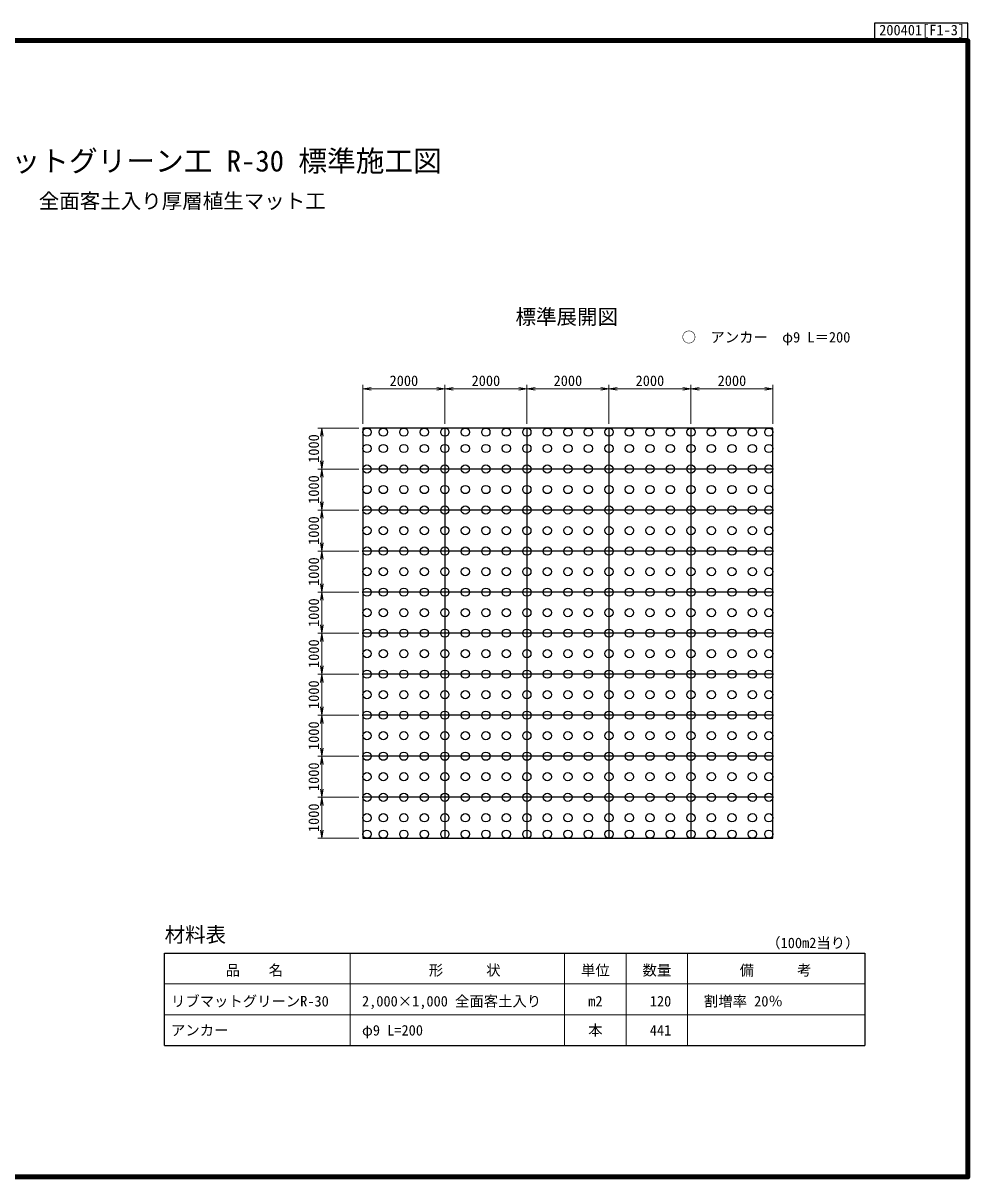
# Model space of a CAD drawing. Units: millimetres, scale not verified. Extents: x 690 to 40690, y 684 to 28809.
# Drawn here: x 17647 to 40690, y 684 to 28809 of the extents above; entities that cross this region are included whole.
import ezdxf
from ezdxf.enums import TextEntityAlignment as Align

# ---------------------------------------------------------------- set-up
doc = ezdxf.new("R2010")
doc.units = ezdxf.units.MM
doc.header["$LTSCALE"] = 100
for name, color, linetype, lineweight in [('C-DOC', 3, 'Continuous', 25), ('C-MTR-FRAM', 5, 'Continuous', 25), ('C-MTR-LINE', 5, 'Continuous', 13), ('C-STR', 7, 'Continuous', 25), ('C-STR-DIM', 1, 'Continuous', 13), ('C-TTL', 2, 'Continuous', 140)]:
    doc.layers.add(name, color=color, linetype=linetype, lineweight=lineweight)
for name, color, linetype in [('C-MTR', 5, 'Continuous'), ('C-MTR-TXT', 5, 'Continuous'), ('C-STR-TXT', 7, 'Continuous'), ('C-TTL-TXT', 3, 'Continuous')]:
    doc.layers.add(name, color=color, linetype=linetype)
doc.styles.add('ＭＳ ゴシック', font='')
doc.styles.get('ＭＳ ゴシック').set_extended_font_data('MS Gothic')

msp = doc.modelspace()

# ---------------------------------------------------------------- linework, layer by layer
at = {"layer": 'C-DOC'}
for p, q in [((40690.4, 28809.1), (38415.4, 28809.1)), ((38415.4, 28809.1), (38415.4, 28434.1)), ((40690.4, 28434.1), (40690.4, 28809.1)), ((38415.4, 28434.1), (40690.4, 28434.1))]:
    msp.add_line(p, q, dxfattribs=at)
at = {"layer": 'C-MTR-FRAM'}
for p, q in [((21099.1, 3889), (21099.1, 6139)), ((21099.1, 6139), (38174.7, 6139)), ((38174.7, 6139), (38174.7, 3889)), ((21099.1, 3889), (38174.7, 3889))]:
    msp.add_line(p, q, dxfattribs=at)
at = {"layer": 'C-MTR-LINE'}
for p, q in [((25624, 6139), (25624, 3889)), ((30855.1, 6139), (30855.1, 3889)), ((32355.1, 6139), (32355.1, 3889)), ((33855.1, 6139), (33855.1, 3889)), ((21099.1, 5389), (38174.7, 5389)), ((21099.1, 4639), (38174.7, 4639)), ((21099.1, 4639), (38174.7, 4639))]:
    msp.add_line(p, q, dxfattribs=at)
at = {"layer": 'C-STR'}
for p, q in [((25934.5, 18938.5), (25934.5, 8938.5)), ((35934.5, 18938.5), (25934.5, 18938.5)), ((27934.5, 18938.5), (27934.5, 8938.5)), ((29934.5, 18938.5), (29934.5, 8938.5)), ((31934.5, 18938.5), (31934.5, 8938.5)), ((33934.5, 18938.5), (33934.5, 8938.5)), ((35934.5, 8938.5), (35934.5, 18938.5)), ((35934.5, 17938.5), (25934.5, 17938.5)), ((35934.5, 16938.5), (25934.5, 16938.5)), ((35934.5, 15938.5), (25934.5, 15938.5)), ((35934.5, 14938.5), (25934.5, 14938.5)), ((35934.5, 13938.5), (25934.5, 13938.5)), ((35934.5, 12938.5), (25934.5, 12938.5)), ((35934.5, 11938.5), (25934.5, 11938.5)), ((35934.5, 10938.5), (25934.5, 10938.5)), ((35934.5, 9938.5), (25934.5, 9938.5)), ((25934.5, 8938.5), (35934.5, 8938.5))]:
    msp.add_line(p, q, dxfattribs=at)
for centre in [(26034.5, 18838.5), (26434.5, 18838.5), (26934.5, 18838.5), (27434.5, 18838.5), (27934.5, 18838.5), (28434.5, 18838.5), (28934.5, 18838.5), (29434.5, 18838.5), (29934.5, 18838.5), (30434.5, 18838.5), (30934.5, 18838.5), (31434.5, 18838.5), (31934.5, 18838.5), (32434.5, 18838.5), (32934.5, 18838.5), (33434.5, 18838.5), (33934.5, 18838.5), (34434.5, 18838.5), (34934.5, 18838.5), (35434.5, 18838.5), (35834.5, 18838.5), (26034.5, 18438.5), (26434.5, 18438.5), (26934.5, 18438.5), (27434.5, 18438.5), (27934.5, 18438.5), (28434.5, 18438.5), (28934.5, 18438.5), (29434.5, 18438.5), (29934.5, 18438.5), (30434.5, 18438.5), (30934.5, 18438.5), (31434.5, 18438.5), (31934.5, 18438.5), (32434.5, 18438.5), (32934.5, 18438.5), (33434.5, 18438.5), (33934.5, 18438.5), (34434.5, 18438.5), (34934.5, 18438.5), (35434.5, 18438.5), (35834.5, 18438.5), (26034.5, 17938.5), (26434.5, 17938.5), (26934.5, 17938.5), (27434.5, 17938.5), (27934.5, 17938.5), (28434.5, 17938.5), (28934.5, 17938.5), (29434.5, 17938.5), (29934.5, 17938.5), (30434.5, 17938.5), (30934.5, 17938.5), (31434.5, 17938.5), (31934.5, 17938.5), (32434.5, 17938.5), (32934.5, 17938.5), (33434.5, 17938.5), (33934.5, 17938.5), (34434.5, 17938.5), (34934.5, 17938.5), (35434.5, 17938.5), (35834.5, 17938.5), (26034.5, 17438.5), (26434.5, 17438.5), (26934.5, 17438.5), (27434.5, 17438.5), (27934.5, 17438.5), (28434.5, 17438.5), (28934.5, 17438.5), (29434.5, 17438.5), (29934.5, 17438.5), (30434.5, 17438.5), (30934.5, 17438.5), (31434.5, 17438.5), (31934.5, 17438.5), (32434.5, 17438.5), (32934.5, 17438.5), (33434.5, 17438.5), (33934.5, 17438.5), (34434.5, 17438.5), (34934.5, 17438.5), (35434.5, 17438.5), (35834.5, 17438.5), (26034.5, 16938.5), (26434.5, 16938.5), (26934.5, 16938.5), (27434.5, 16938.5), (27934.5, 16938.5), (28434.5, 16938.5), (28934.5, 16938.5), (29434.5, 16938.5), (29934.5, 16938.5), (30434.5, 16938.5), (30934.5, 16938.5), (31434.5, 16938.5), (31934.5, 16938.5), (32434.5, 16938.5), (32934.5, 16938.5), (33434.5, 16938.5), (33934.5, 16938.5), (34434.5, 16938.5), (34934.5, 16938.5), (35434.5, 16938.5), (35834.5, 16938.5), (26034.5, 16438.5), (26434.5, 16438.5), (26934.5, 16438.5), (27434.5, 16438.5), (27934.5, 16438.5), (28434.5, 16438.5), (28934.5, 16438.5), (29434.5, 16438.5), (29934.5, 16438.5), (30434.5, 16438.5), (30934.5, 16438.5), (31434.5, 16438.5), (31934.5, 16438.5), (32434.5, 16438.5), (32934.5, 16438.5), (33434.5, 16438.5), (33934.5, 16438.5), (34434.5, 16438.5), (34934.5, 16438.5), (35434.5, 16438.5), (35834.5, 16438.5), (26034.5, 15938.5), (26434.5, 15938.5), (26934.5, 15938.5), (27434.5, 15938.5), (27934.5, 15938.5), (28434.5, 15938.5), (28934.5, 15938.5), (29434.5, 15938.5), (29934.5, 15938.5), (30434.5, 15938.5), (30934.5, 15938.5), (31434.5, 15938.5), (31934.5, 15938.5), (32434.5, 15938.5), (32934.5, 15938.5), (33434.5, 15938.5), (33934.5, 15938.5), (34434.5, 15938.5), (34934.5, 15938.5), (35434.5, 15938.5), (35834.5, 15938.5), (26034.5, 15438.5), (26434.5, 15438.5), (26934.5, 15438.5), (27434.5, 15438.5), (27934.5, 15438.5), (28434.5, 15438.5), (28934.5, 15438.5), (29434.5, 15438.5), (29934.5, 15438.5), (30434.5, 15438.5), (30934.5, 15438.5), (31434.5, 15438.5), (31934.5, 15438.5), (32434.5, 15438.5), (32934.5, 15438.5), (33434.5, 15438.5), (33934.5, 15438.5), (34434.5, 15438.5), (34934.5, 15438.5), (35434.5, 15438.5), (35834.5, 15438.5), (26034.5, 14938.5), (26434.5, 14938.5), (26934.5, 14938.5), (27434.5, 14938.5), (27934.5, 14938.5), (28434.5, 14938.5), (28934.5, 14938.5), (29434.5, 14938.5), (29934.5, 14938.5), (30434.5, 14938.5), (30934.5, 14938.5), (31434.5, 14938.5), (31934.5, 14938.5), (32434.5, 14938.5), (32934.5, 14938.5), (33434.5, 14938.5), (33934.5, 14938.5), (34434.5, 14938.5), (34934.5, 14938.5), (35434.5, 14938.5), (35834.5, 14938.5), (26034.5, 14438.5), (26434.5, 14438.5), (26934.5, 14438.5), (27434.5, 14438.5), (27934.5, 14438.5), (28434.5, 14438.5), (28934.5, 14438.5), (29434.5, 14438.5), (29934.5, 14438.5), (30434.5, 14438.5), (30934.5, 14438.5), (31434.5, 14438.5), (31934.5, 14438.5), (32434.5, 14438.5), (32934.5, 14438.5), (33434.5, 14438.5), (33934.5, 14438.5), (34434.5, 14438.5), (34934.5, 14438.5), (35434.5, 14438.5), (35834.5, 14438.5), (26034.5, 13938.5), (26434.5, 13938.5), (26934.5, 13938.5), (27434.5, 13938.5), (27934.5, 13938.5), (28434.5, 13938.5), (28934.5, 13938.5), (29434.5, 13938.5), (29934.5, 13938.5), (30434.5, 13938.5), (30934.5, 13938.5), (31434.5, 13938.5), (31934.5, 13938.5), (32434.5, 13938.5), (32934.5, 13938.5), (33434.5, 13938.5), (33934.5, 13938.5), (34434.5, 13938.5), (34934.5, 13938.5), (35434.5, 13938.5), (35834.5, 13938.5), (26034.5, 13438.5), (26434.5, 13438.5), (26934.5, 13438.5), (27434.5, 13438.5), (27934.5, 13438.5), (28434.5, 13438.5), (28934.5, 13438.5), (29434.5, 13438.5), (29934.5, 13438.5), (30434.5, 13438.5), (30934.5, 13438.5), (31434.5, 13438.5), (31934.5, 13438.5), (32434.5, 13438.5), (32934.5, 13438.5), (33434.5, 13438.5), (33934.5, 13438.5), (34434.5, 13438.5), (34934.5, 13438.5), (35434.5, 13438.5), (35834.5, 13438.5), (26034.5, 12938.5), (26434.5, 12938.5), (26934.5, 12938.5), (27434.5, 12938.5), (27934.5, 12938.5), (28434.5, 12938.5), (28934.5, 12938.5), (29434.5, 12938.5), (29934.5, 12938.5), (30434.5, 12938.5), (30934.5, 12938.5), (31434.5, 12938.5), (31934.5, 12938.5), (32434.5, 12938.5), (32934.5, 12938.5), (33434.5, 12938.5), (33934.5, 12938.5), (34434.5, 12938.5), (34934.5, 12938.5), (35434.5, 12938.5), (35834.5, 12938.5), (26034.5, 12438.5), (26434.5, 12438.5), (26934.5, 12438.5), (27434.5, 12438.5), (27934.5, 12438.5), (28434.5, 12438.5), (28934.5, 12438.5), (29434.5, 12438.5), (29934.5, 12438.5), (30434.5, 12438.5), (30934.5, 12438.5), (31434.5, 12438.5), (31934.5, 12438.5), (32434.5, 12438.5), (32934.5, 12438.5), (33434.5, 12438.5), (33934.5, 12438.5), (34434.5, 12438.5), (34934.5, 12438.5), (35434.5, 12438.5), (35834.5, 12438.5), (26034.5, 11938.5), (26434.5, 11938.5), (26934.5, 11938.5), (27434.5, 11938.5), (27934.5, 11938.5), (28434.5, 11938.5), (28934.5, 11938.5), (29434.5, 11938.5), (29934.5, 11938.5), (30434.5, 11938.5), (30934.5, 11938.5), (31434.5, 11938.5), (31934.5, 11938.5), (32434.5, 11938.5), (32934.5, 11938.5), (33434.5, 11938.5), (33934.5, 11938.5), (34434.5, 11938.5), (34934.5, 11938.5), (35434.5, 11938.5), (35834.5, 11938.5), (26034.5, 11438.5), (26434.5, 11438.5), (26934.5, 11438.5), (27434.5, 11438.5), (27934.5, 11438.5), (28434.5, 11438.5), (28934.5, 11438.5), (29434.5, 11438.5), (29934.5, 11438.5), (30434.5, 11438.5), (30934.5, 11438.5), (31434.5, 11438.5), (31934.5, 11438.5), (32434.5, 11438.5), (32934.5, 11438.5), (33434.5, 11438.5), (33934.5, 11438.5), (34434.5, 11438.5), (34934.5, 11438.5), (35434.5, 11438.5), (35834.5, 11438.5), (26034.5, 10938.5), (26434.5, 10938.5), (26934.5, 10938.5), (27434.5, 10938.5), (27934.5, 10938.5), (28434.5, 10938.5), (28934.5, 10938.5), (29434.5, 10938.5), (29934.5, 10938.5), (30434.5, 10938.5), (30934.5, 10938.5), (31434.5, 10938.5), (31934.5, 10938.5), (32434.5, 10938.5), (32934.5, 10938.5), (33434.5, 10938.5), (33934.5, 10938.5), (34434.5, 10938.5), (34934.5, 10938.5), (35434.5, 10938.5), (35834.5, 10938.5), (26034.5, 10438.5), (26434.5, 10438.5), (26934.5, 10438.5), (27434.5, 10438.5), (27934.5, 10438.5), (28434.5, 10438.5), (28934.5, 10438.5), (29434.5, 10438.5), (29934.5, 10438.5), (30434.5, 10438.5), (30934.5, 10438.5), (31434.5, 10438.5), (31934.5, 10438.5), (32434.5, 10438.5), (32934.5, 10438.5), (33434.5, 10438.5), (33934.5, 10438.5), (34434.5, 10438.5), (34934.5, 10438.5), (35434.5, 10438.5), (35834.5, 10438.5), (26034.5, 9938.5), (26434.5, 9938.5), (26934.5, 9938.5), (27434.5, 9938.5), (27934.5, 9938.5), (28434.5, 9938.5), (28934.5, 9938.5), (29434.5, 9938.5), (29934.5, 9938.5), (30434.5, 9938.5), (30934.5, 9938.5), (31434.5, 9938.5), (31934.5, 9938.5), (32434.5, 9938.5), (32934.5, 9938.5), (33434.5, 9938.5), (33934.5, 9938.5), (34434.5, 9938.5), (34934.5, 9938.5), (35434.5, 9938.5), (35834.5, 9938.5), (26034.5, 9438.5), (26434.5, 9438.5), (26934.5, 9438.5), (27434.5, 9438.5), (27934.5, 9438.5), (28434.5, 9438.5), (28934.5, 9438.5), (29434.5, 9438.5), (29934.5, 9438.5), (30434.5, 9438.5), (30934.5, 9438.5), (31434.5, 9438.5), (31934.5, 9438.5), (32434.5, 9438.5), (32934.5, 9438.5), (33434.5, 9438.5), (33934.5, 9438.5), (34434.5, 9438.5), (34934.5, 9438.5), (35434.5, 9438.5), (35834.5, 9438.5), (26034.5, 9038.5), (26434.5, 9038.5), (26934.5, 9038.5), (27434.5, 9038.5), (27934.5, 9038.5), (28434.5, 9038.5), (28934.5, 9038.5), (29434.5, 9038.5), (29934.5, 9038.5), (30434.5, 9038.5), (30934.5, 9038.5), (31434.5, 9038.5), (31934.5, 9038.5), (32434.5, 9038.5), (32934.5, 9038.5), (33434.5, 9038.5), (33934.5, 9038.5), (34434.5, 9038.5), (34934.5, 9038.5), (35434.5, 9038.5), (35834.5, 9038.5)]:
    msp.add_circle(centre, 100, dxfattribs=at)
at = {"layer": 'C-STR-DIM'}
for p, q in [((25934.5, 19038.5), (25934.5, 19991.3)), ((27934.5, 19038.5), (27934.5, 19991.3)), ((27934.5, 19038.5), (27934.5, 19991.3)), ((29934.5, 19038.5), (29934.5, 19991.3)), ((29934.5, 19038.5), (29934.5, 19991.3)), ((31934.5, 19038.5), (31934.5, 19991.3)), ((31934.5, 19038.5), (31934.5, 19991.3)), ((33934.5, 19038.5), (33934.5, 19991.3)), ((33934.5, 19038.5), (33934.5, 19991.3)), ((35934.5, 19038.5), (35934.5, 19991.3)), ((25934.5, 19891.3), (27934.5, 19891.3)), ((27934.5, 19891.3), (29934.5, 19891.3)), ((29934.5, 19891.3), (31934.5, 19891.3)), ((31934.5, 19891.3), (33934.5, 19891.3)), ((33934.5, 19891.3), (35934.5, 19891.3)), ((25834.5, 18938.5), (24835.7, 18938.5)), ((24935.7, 18938.5), (24935.7, 17938.5)), ((25834.5, 17938.5), (24835.7, 17938.5)), ((25834.5, 17938.5), (24835.7, 17938.5)), ((24935.7, 17938.5), (24935.7, 16938.5)), ((25834.5, 16938.5), (24835.7, 16938.5)), ((25834.5, 16938.5), (24835.7, 16938.5)), ((24935.7, 16938.5), (24935.7, 15938.5)), ((25834.5, 15938.5), (24835.7, 15938.5)), ((25834.5, 15938.5), (24835.7, 15938.5)), ((24935.7, 15938.5), (24935.7, 14938.5)), ((25834.5, 14938.5), (24835.7, 14938.5)), ((25834.5, 14938.5), (24835.7, 14938.5)), ((24935.7, 14938.5), (24935.7, 13938.5)), ((25834.5, 13938.5), (24835.7, 13938.5)), ((25834.5, 13938.5), (24835.7, 13938.5)), ((24935.7, 13938.5), (24935.7, 12938.5)), ((25834.5, 12938.5), (24835.7, 12938.5)), ((25834.5, 12938.5), (24835.7, 12938.5)), ((24935.7, 12938.5), (24935.7, 11938.5)), ((25834.5, 11938.5), (24835.7, 11938.5)), ((25834.5, 11938.5), (24835.7, 11938.5)), ((24935.7, 11938.5), (24935.7, 10938.5)), ((25834.5, 10938.5), (24835.7, 10938.5)), ((25834.5, 10938.5), (24835.7, 10938.5)), ((24935.7, 10938.5), (24935.7, 9938.5)), ((25834.5, 9938.5), (24835.7, 9938.5)), ((25834.5, 9938.5), (24835.7, 9938.5)), ((24935.7, 9938.5), (24935.7, 8938.5)), ((25834.5, 8938.5), (24835.7, 8938.5))]:
    msp.add_line(p, q, dxfattribs=at)
for points in [[(26134.5, 19924.6), (25934.5, 19891.3), (26134.5, 19858)], [(27734.5, 19858), (27934.5, 19891.3), (27734.5, 19924.6)], [(28134.5, 19924.6), (27934.5, 19891.3), (28134.5, 19858)], [(29734.5, 19858), (29934.5, 19891.3), (29734.5, 19924.6)], [(30134.5, 19924.6), (29934.5, 19891.3), (30134.5, 19858)], [(31734.5, 19858), (31934.5, 19891.3), (31734.5, 19924.6)], [(32134.5, 19924.6), (31934.5, 19891.3), (32134.5, 19858)], [(33734.5, 19858), (33934.5, 19891.3), (33734.5, 19924.6)], [(34134.5, 19924.6), (33934.5, 19891.3), (34134.5, 19858)], [(35734.5, 19858), (35934.5, 19891.3), (35734.5, 19924.6)], [(24969.1, 18738.5), (24935.7, 18938.5), (24902.4, 18738.5)], [(24902.4, 18138.5), (24935.7, 17938.5), (24969.1, 18138.5)], [(24969.1, 17738.5), (24935.7, 17938.5), (24902.4, 17738.5)], [(24902.4, 17138.5), (24935.7, 16938.5), (24969.1, 17138.5)], [(24969.1, 16738.5), (24935.7, 16938.5), (24902.4, 16738.5)], [(24902.4, 16138.5), (24935.7, 15938.5), (24969.1, 16138.5)], [(24969.1, 15738.5), (24935.7, 15938.5), (24902.4, 15738.5)], [(24902.4, 15138.5), (24935.7, 14938.5), (24969.1, 15138.5)], [(24969.1, 14738.5), (24935.7, 14938.5), (24902.4, 14738.5)], [(24902.4, 14138.5), (24935.7, 13938.5), (24969.1, 14138.5)], [(24969.1, 13738.5), (24935.7, 13938.5), (24902.4, 13738.5)], [(24902.4, 13138.5), (24935.7, 12938.5), (24969.1, 13138.5)], [(24969.1, 12738.5), (24935.7, 12938.5), (24902.4, 12738.5)], [(24902.4, 12138.5), (24935.7, 11938.5), (24969.1, 12138.5)], [(24969.1, 11738.5), (24935.7, 11938.5), (24902.4, 11738.5)], [(24902.4, 11138.5), (24935.7, 10938.5), (24969.1, 11138.5)], [(24969.1, 10738.5), (24935.7, 10938.5), (24902.4, 10738.5)], [(24902.4, 10138.5), (24935.7, 9938.5), (24969.1, 10138.5)], [(24969.1, 9738.5), (24935.7, 9938.5), (24902.4, 9738.5)], [(24902.4, 9138.5), (24935.7, 8938.5), (24969.1, 9138.5)]]:
    msp.add_lwpolyline(points, dxfattribs=at)
at = {"layer": 'C-TTL'}
msp.add_lwpolyline([(690.4, 684.1), (40690.4, 684.1), (40690.4, 28384.1), (690.4, 28384.1)], close=True, dxfattribs=at)

# ---------------------------------------------------------------- texts
at = {"layer": 'C-DOC', "style": 'ＭＳ ゴシック'}
msp.add_text('200401[F1-3]', height=256.6, dxfattribs=at).set_placement((38525.5, 28434.1), align=Align.BOTTOM_LEFT)
at = {"layer": 'C-MTR', "style": 'ＭＳ ゴシック'}
msp.add_text('材料表', height=366.6, dxfattribs=at).set_placement((21099.1, 6589), align=Align.MIDDLE_LEFT)
at = {"layer": 'C-MTR-TXT', "style": 'ＭＳ ゴシック'}
for s, p in [('（100m2当り）', (36908.5, 6389)), ('\u3000品\u3000\u3000名\u3000', (23287.7, 5721.6)), ('形\u3000\u3000\u3000状', (28417.5, 5721.6)), ('単位', (31605.1, 5721.6)), ('数量', (33105.1, 5721.6)), ('\u3000備\u3000\u3000\u3000考\u3000', (35998.8, 5721.6)), ('m2', (31605.1, 4967.1)), ('割増率 20％', (35213.9, 4967.1)), ('本', (31605.1, 4258.9))]:
    msp.add_text(s, height=256.6, dxfattribs=at).set_placement(p, align=Align.MIDDLE_CENTER)
for s, p in [('リブマットグリーンR-30', (21254.8, 4967.1)), ('2,000×1,000 全面客土入り', (25912.8, 4967.1)), ('アンカー', (21254.8, 4258.9)), ('φ9 L=200', (25912.8, 4258.9))]:
    msp.add_text(s, height=256.6, dxfattribs=at).set_placement(p, align=Align.MIDDLE_LEFT)
for s, p in [('120', (33455.4, 4967.1)), ('441', (33455.4, 4258.9))]:
    msp.add_text(s, height=256.6, dxfattribs=at).set_placement(p, align=Align.MIDDLE_RIGHT)
at = {"layer": 'C-STR-DIM', "color": 7, "style": 'ＭＳ ゴシック'}
for p in [(26934.5, 20091.3), (28934.5, 20091.3), (30934.5, 20091.3), (32934.5, 20091.3), (34934.5, 20091.3)]:
    msp.add_text('2000', height=256.6, dxfattribs=at).set_placement(p, align=Align.MIDDLE_CENTER)
for p in [(24735.7, 18438.5), (24735.7, 17438.5), (24735.7, 16438.5), (24735.7, 15438.5), (24735.7, 14438.5), (24735.7, 13438.5), (24735.7, 12438.5), (24735.7, 11438.5), (24735.7, 10438.5), (24735.7, 9438.5)]:
    msp.add_text('1000', height=256.6, rotation=90, dxfattribs=at).set_placement(p, align=Align.MIDDLE_CENTER)
at = {"layer": 'C-STR-TXT', "style": 'ＭＳ ゴシック'}
msp.add_text('○\u3000アンカー\u3000φ9 L＝200', height=256.6, dxfattribs=at).set_placement((33710.4, 20946.8), align=Align.BOTTOM_LEFT)
at = {"layer": 'C-TTL-TXT', "style": 'ＭＳ ゴシック'}
for s, height, p in [('リブマットグリーン工 R-30 標準施工図', 513.2, (21562.8, 25704.4)), ('全面客土入り厚層植生マット工', 366.6, (21529, 24656.5))]:
    msp.add_text(s, height=height, dxfattribs=at).set_placement(p, align=Align.TOP_CENTER)
at = {"layer": 'C-TTL-TXT', "color": 7, "style": 'ＭＳ ゴシック'}
msp.add_text('標準展開図', height=366.6, dxfattribs=at).set_placement((29656.9, 21357.1), align=Align.BOTTOM_LEFT)

doc.saveas('drawing.dxf')
